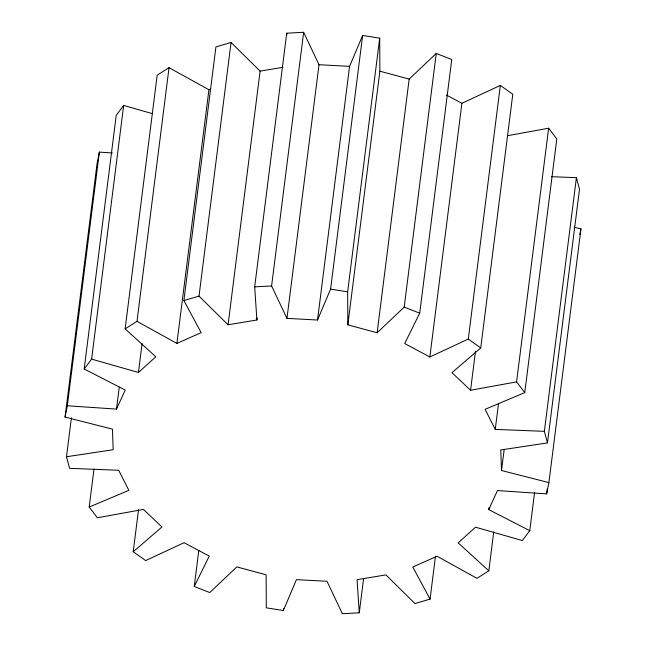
<?xml version="1.0" encoding="UTF-8"?>
<svg xmlns="http://www.w3.org/2000/svg" width="646" height="646" viewBox="0 0 646 646"><rect width="100%" height="100%" fill="white"/><g stroke="black" fill="none" stroke-linecap="round" stroke-linejoin="round"><path stroke-width="0.97" d="M363.561 578.848L359.273 612.804L342.356 613.7L326.989 581.287L296.425 579.648L283.36 610.543L266.305 607.821L266.128 574.811L236.832 566.905L209.756 592.543L194.244 586.471L209.264 556.109L184.102 542.697L145.665 560.583L133.213 551.757L161.96 526.999L143.396 509.403L97.368 517.785L89.188 507.053L128.853 490.338L118.703 470.28L69.59 468.326L66.49 456.754L113.187 449.713L112.444 429.146L65.052 417.066L97.094 163.398L99.371 152.117L112.412 152.997M65.052 417.066L67.329 405.777L99.371 152.117M66.49 456.754L71.407 417.809M67.329 405.777L116.49 409.096L125.219 390.047L84.19 369.003L116.232 115.343L123.669 105.451L152.327 113.623M84.19 369.003L91.619 359.111L123.669 105.451M89.188 507.053L93.985 469.109M91.619 359.111L138.438 372.467L155.799 356.794L125.138 328.862L157.18 75.194L169.042 67.668L208.924 89.746L210.725 88.954M116.49 409.096L119.26 387.124M125.138 328.862L137 321.328L169.042 67.668M138.438 372.467L142.096 343.502M133.213 551.757L138.51 509.807M137 321.328L176.883 343.414L208.924 89.746M176.883 343.414L201.164 332.65L183.884 300.551L215.925 46.892L231.058 42.458L260.104 71.108L228.062 324.776L256.898 319.98L257.148 317.977M228.062 324.776L199.016 296.126L231.058 42.458M194.244 586.471L198.782 550.521M256.898 319.98L254.677 286.864L286.727 33.196L303.644 32.3L319.011 64.713L286.961 318.381L317.525 320.012L330.599 289.125L362.64 35.457L379.695 38.179L379.872 71.189L347.831 324.849L377.127 332.763L404.202 307.116L436.244 53.457L451.756 59.529L419.714 313.189L404.695 343.551L429.856 356.963L468.285 339.077L500.335 85.417L512.787 94.243L480.745 347.911L451.99 372.661L470.563 390.257L516.582 381.883L524.762 392.606L485.098 409.322L495.248 429.388L544.36 431.334L547.469 442.906L500.771 449.955L501.514 470.514L548.906 482.602L546.629 493.883L497.468 490.564L488.731 509.621L529.768 530.657L522.331 540.549L475.521 527.193L458.159 542.866L488.82 570.806L476.958 578.332L437.076 556.254L412.786 567.01L430.075 599.108L414.942 603.542L385.896 574.892L357.06 579.688L359.273 612.804M286.961 318.381L271.603 285.96L303.644 32.3M317.525 320.012L349.575 66.352L362.64 35.457M283.36 610.543L283.61 608.54M347.831 324.849L347.645 291.847L379.695 38.179M377.127 332.763L409.168 79.095L436.244 53.457M429.856 356.963L461.898 103.303L500.335 85.417M430.075 599.108L435.493 556.166M470.563 390.257L475.48 351.311M495.248 429.388L498.534 403.419M488.731 509.621L488.982 507.619M488.82 570.806L493.738 531.86M501.514 470.514L504.163 449.543M516.582 381.883L548.632 128.215L507.498 135.708M524.762 392.606L556.812 138.947L548.632 128.215M529.768 530.657L534.557 492.712M544.36 431.334L576.41 177.674L551.353 176.681M547.469 442.906L579.51 189.246L576.41 177.674M546.629 493.883L547.259 488.893M548.906 482.602L580.948 228.934L574.181 227.214M579.809 234.579L580.948 228.934M183.884 300.551L199.016 296.126M260.104 71.108L282.972 67.305M254.677 286.864L271.603 285.96M319.011 64.713L349.575 66.352M330.599 289.125L347.645 291.847M379.872 71.189L409.168 79.095M404.202 307.116L419.714 313.189M446.281 94.978L461.898 103.303M468.285 339.077L480.745 347.911M286.727 33.196L286.856 35.207"/></g></svg>
